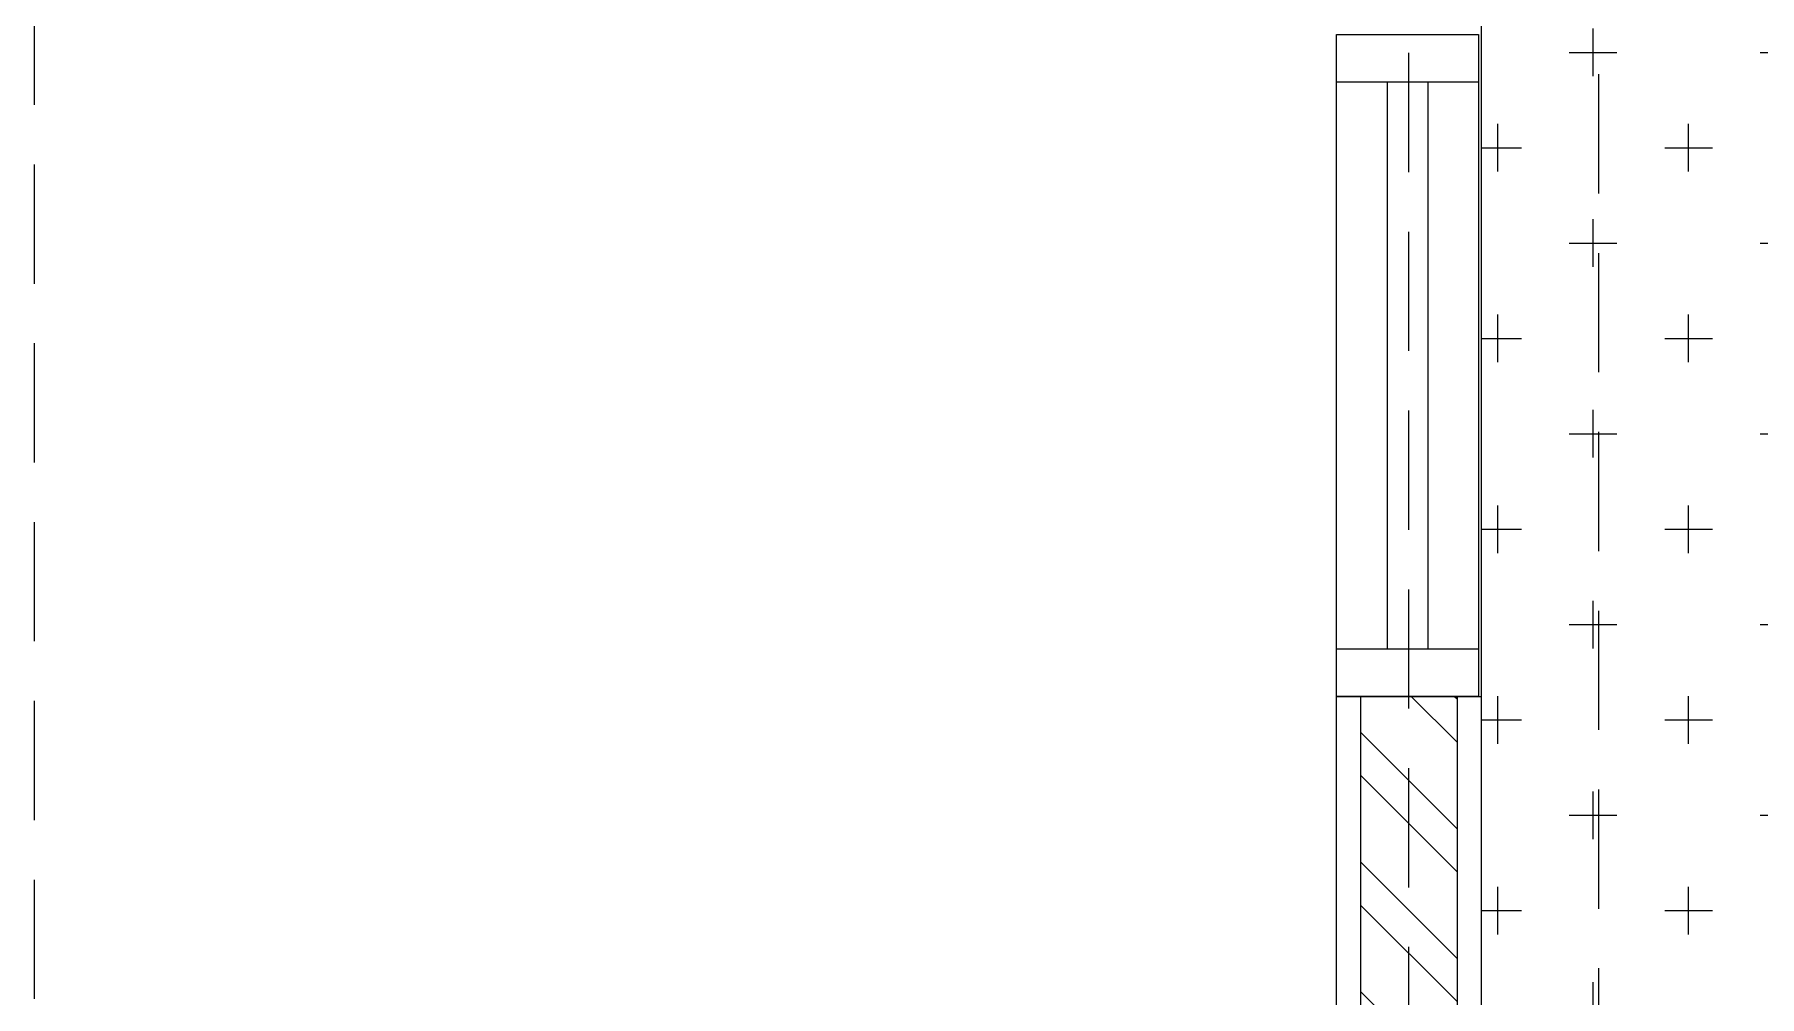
# Model space of a CAD drawing. Header units: millimetres. Extents: x 17 to 218440, y 21 to 53693.
# Drawn here: x 35491 to 37299, y 19110 to 20119 of the extents above; entities that cross this region are included whole.
import ezdxf

# ---------------------------------------------------------------- set-up
doc = ezdxf.new("R2010")
doc.units = ezdxf.units.MM
doc.header["$MEASUREMENT"] = 0
doc.linetypes.add('HIDDEN2', pattern=[0.1875, 0.125, -0.0625])
doc.linetypes.add('SLD-Solid', pattern=[0])
for name, color, linetype, lineweight in [('AS', 8, 'HIDDEN2', 5), ('DOOR OPENING', 4, 'SLD-Solid', 5), ('HATCH', 8, 'Continuous', 5)]:
    doc.layers.add(name, color=color, linetype=linetype, lineweight=lineweight)
doc.layers.add('tampak', color=7, linetype='Continuous')
doc.layers.add('WALL', color=255, linetype='Continuous')

# ---------------------------------------------------------------- blocks, each defined once
blk = doc.blocks.new('*U144')
at = {"layer": 'HATCH'}
h = blk.add_hatch(dxfattribs=at)
h.set_pattern_fill('ANSI32', color=0, scale=10)
h.set_pattern_definition([(45, (-20898.6382676642, -10567.46162644413), (-67.35192090801866, 67.35192090801866), []), (45, (-20853.7369676642, -10567.46162644413), (-67.35192090801866, 67.35192090801866), [])])
h.paths.add_polyline_path([(-3086.757630139459, 50), (-3086.75763013946, -50), (-2554.726411431418, -50), (-2554.726411431418, 49.99999999999999)])
at = {"layer": 'WALL', "color": 0}
for points in [[(-3086.757630139461, 75), (-2554.726411431419, 75), (-2554.726411431419, -75), (-3086.757630139461, -75)], [(-3086.757630139461, 50), (-2554.726411431419, 50), (-2554.726411431419, -50), (-3086.757630139461, -50)]]:
    blk.add_lwpolyline(points, close=True, dxfattribs=at)
blk = doc.blocks.new('OUTDOOR')
at = {"layer": 'tampak', "transparency": 33554687}
h = blk.add_hatch(dxfattribs=at)
h.set_pattern_fill('CROSS', scale=400)
h.set_pattern_definition([(0, (0, 0), (100, 100), [50, -150]), (90, (25, -25), (-99.99999999999999, 100), [50, -150])])
h.paths.add_polyline_path([(1833117.560225795, 62258.32832299135), (1829017.560225795, 62258.32832299135), (1829017.560225795, 55399.78720039256), (1833117.560225795, 55399.78720039255)])
blk.add_lwpolyline([(1829017.560225795, 62258.32832299135), (1829017.560225795, 55248.32832299136), (1827567.560225795, 55248.32832299134), (1827567.560225795, 44386.86944559014), (1833117.560225795, 44386.86944559014)])
blk = doc.blocks.new('bv')
at = {"layer": 'DOOR OPENING', "linetype": 'Continuous', "ltscale": 10, "transparency": 33554687}
for p, q in [((197.4967862479185, 194.6965923158758), (197.4967862479185, 195.3965923158758)), ((197.4967862479185, 195.3965923158758), (197.6467862479185, 195.3965923158758)), ((197.6467862479185, 195.3965923158758), (197.6467862479185, 194.6965923158758)), ((197.4967862479185, 195.3465923158758), (197.6467862479185, 195.3465923158757)), ((197.5502679983271, 195.3465923158757), (197.5502679983271, 194.7465923158758)), ((197.5933044975099, 195.3465923158757), (197.5933044975099, 194.7465923158758)), ((197.6467862479185, 194.7465923158758), (197.4967862479185, 194.7465923158758)), ((197.6467862479185, 194.6965923158758), (197.4967862479185, 194.6965923158758))]:
    blk.add_line(p, q, dxfattribs=at)
blk = doc.blocks.new('dffg433')
at = {"xscale": 991.6139631805951, "yscale": 991.6139631805951, "zscale": 991.6139631805951, "rotation": 89.9999999999863}
blk.add_blockref('bv', (2013252.170296669, -133195.7497772127), dxfattribs=at)
blk = doc.blocks.new('GRID')
at = {"layer": 'AS', "ltscale": 1000}
for p, q in [((1824646.669365399, 42943.30260370901), (1824646.669365399, 63784.82506925422)), ((1826087.298211392, 43060.2788391947), (1826087.298211392, 63784.82506925426)), ((1826286.568772691, 42100.38484890662), (1826286.568772691, 63784.82506925426))]:
    blk.add_line(p, q, dxfattribs=at)

msp = doc.modelspace()

# ---------------------------------------------------------------- block references
for name, p in [('GRID', (-1789155.313650288, -36960.79747575604)), ('OUTDOOR', (-1792009.846225991, -36960.79747575604))]:
    msp.add_blockref(name, p)
at = {"rotation": 270}
msp.add_blockref('dffg433', (-25788.56602716011, 1839613.047294035), dxfattribs=at)
at = {"xscale": 1.009725849341427, "yscale": 1.009725849341427, "zscale": 1.009725849341427, "rotation": 270}
msp.add_blockref('*U144', (36931.98456110309, 16307.95755161775), dxfattribs=at)

doc.saveas('drawing.dxf')
